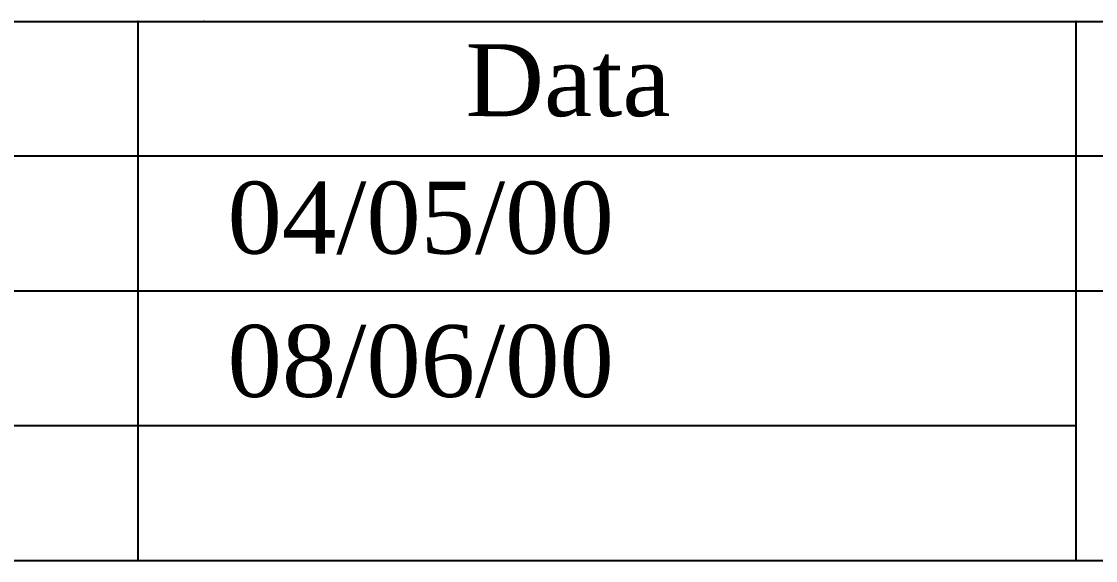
# Model space of a CAD drawing. Extents: x -15546 to -11346, y -11606 to -5666.
# Drawn here: x -13895 to -13148, y -11506 to -11131 of the extents above; entities that cross this region are included whole.
import ezdxf

# ---------------------------------------------------------------- set-up
doc = ezdxf.new("R2010")
doc.units = 0
doc.header["$LTSCALE"] = 99
doc.header["$MEASUREMENT"] = 0
doc.layers.add('FINA', color=7, linetype='CONTINUOUS')
doc.styles.add('FA', font='TIMES.TTF')

msp = doc.modelspace()

# ---------------------------------------------------------------- linework, layer by layer
at = {"layer": 'FINA'}
for p, q in [((-15190.031, -11131.418), (-11446.031, -11131.418)), ((-13813.898, -11131.418), (-13813.898, -11506.418)), ((-13161.831, -11131.418), (-13161.831, -11506.418)), ((-12509.765, -11225.168), (-15190.031, -11225.168)), ((-12509.765, -11318.918), (-15190.031, -11318.918)), ((-13161.831, -11412.668), (-15190.031, -11412.668)), ((-15190.031, -11506.418), (-11446.031, -11506.418))]:
    msp.add_line(p, q, dxfattribs=at)
for p in [(-13813.898, -11131.418), (-13768.031, -11131.418), (-13161.831, -11131.418)]:
    msp.add_point(p, dxfattribs=at)

# ---------------------------------------------------------------- texts
at = {"layer": 'FINA', "style": 'FA'}
for s, p in [('Data', (-13586.051, -11197.257)), ('04/05/00', (-13751.494, -11292.911)), ('08/06/00', (-13751.494, -11392.6))]:
    msp.add_text(s, height=50, dxfattribs=at).set_placement(p)

doc.saveas('drawing.dxf')
